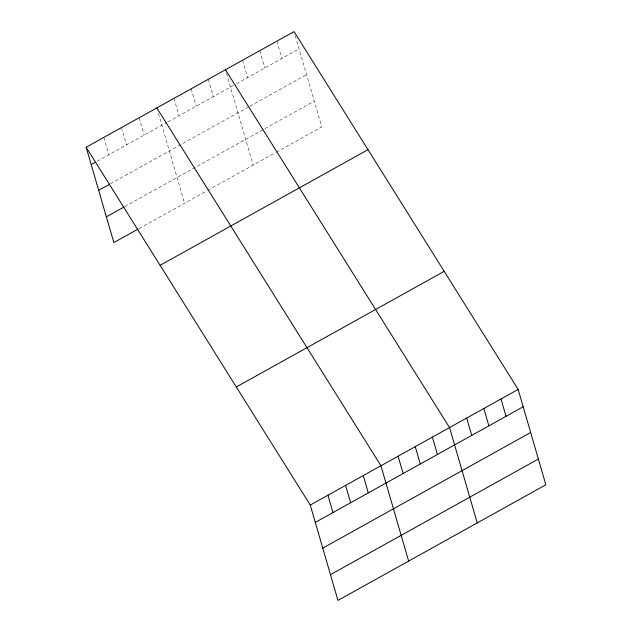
<?xml version="1.0" encoding="UTF-8"?>
<svg xmlns="http://www.w3.org/2000/svg" width="632" height="632" viewBox="0 0 632 632"><rect width="100%" height="100%" fill="white"/><g stroke="black" fill="none" stroke-linecap="round" stroke-linejoin="round"><path stroke-width="0.47" stroke-dasharray="3.16 2.37" d="M97.075 161.286L167.014 122.387M167.875 121.913L235.618 84.23M236.479 83.756L299.078 48.933M110.442 183.754L249.103 106.634M249.964 106.16L306.56 74.679M124.883 206.538L314.27 101.199M139.095 228.539L206.83 190.864M207.691 190.382L275.433 152.699M276.295 152.225L321.743 126.945L295.105 35.25M276.895 41.143L281.927 58.476M259.744 50.679L264.776 68.011M242.593 60.222L247.625 77.554M226.501 73.407L253.14 165.102M208.291 79.3L213.324 96.633M191.133 88.836L196.173 106.176M173.982 98.379L179.022 115.711M158.427 113.389L184.536 203.259M139.159 117.742L144.199 135.082M121.494 127.569L126.526 144.91M103.822 137.405L108.854 154.737"/><path stroke-width="0.95" d="M86.15 147.232L294.046 31.6L518.153 389.423L545.851 484.768L337.954 600.4L310.257 505.055L86.15 147.232L113.847 242.577L138.25 229.005M91.182 164.565L95.392 162.227M98.663 190.311L109.605 184.228M106.374 216.831L124.038 207.004M160.101 265.314L367.998 149.681M236.297 386.974L444.193 271.341M310.257 505.055L518.153 389.423M315.289 522.388L523.185 406.755M322.77 548.134L530.667 432.501M330.473 574.654L538.369 459.029M225.442 69.757L449.542 427.58L477.247 522.925M156.831 107.914L380.938 465.737L408.643 561.09M501.002 398.966L506.034 416.298M483.851 408.501L488.884 425.842M466.692 418.044L471.733 435.377M432.391 437.123L437.431 454.455M415.24 446.658L420.28 463.999M398.089 456.201L403.129 473.534M363.266 475.572L368.306 492.905M345.593 485.4L350.634 502.732M327.929 495.227L332.961 512.56"/></g></svg>
